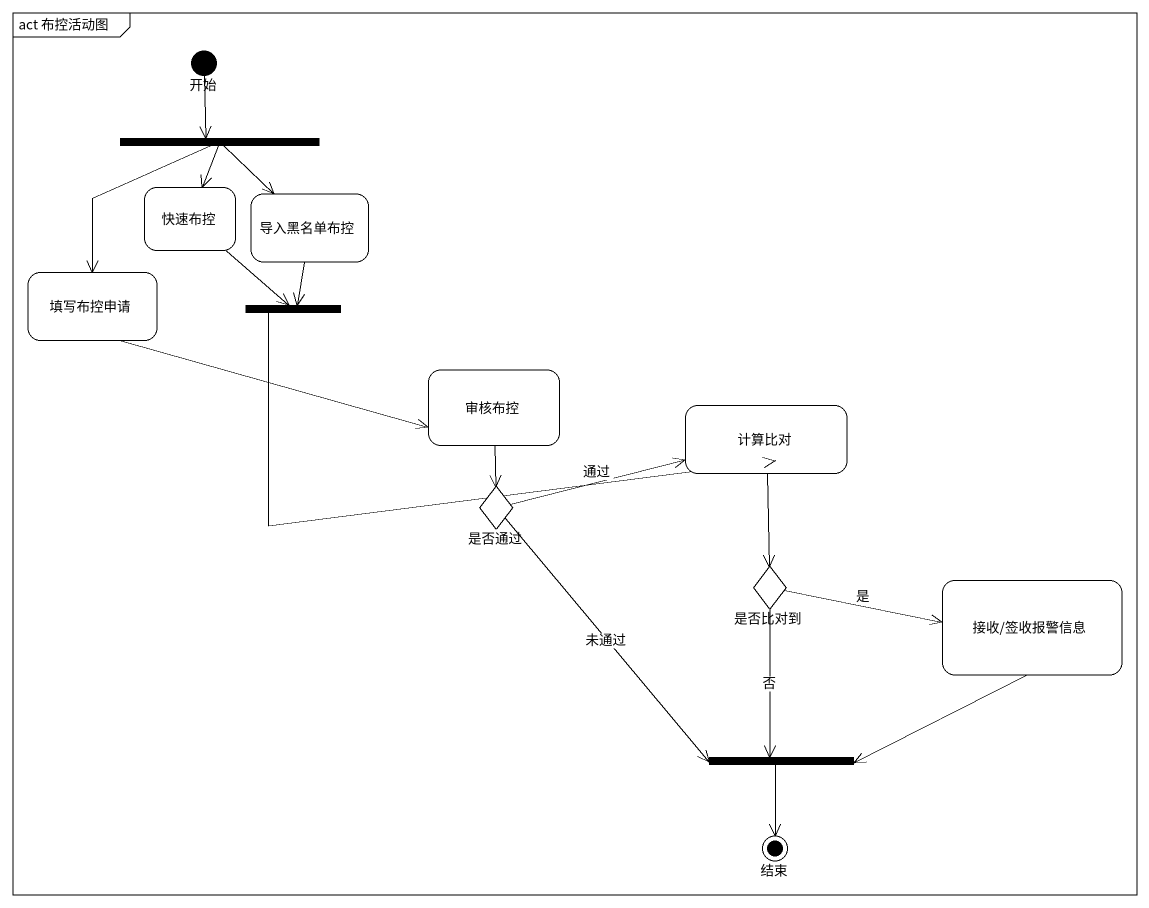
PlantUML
@startuml
mainframe act 布控活动图
hide empty description
state 开始 <<start>>
state fork1 <<fork>>
state 快速布控
state 导入黑名单布控
state 填写布控申请
state fork2 <<join>>
state 审核布控
state 计算比对
state 是否通过 <<choice>>
state 是否比对到 <<choice>>
state "接收/签收报警信息" as 接收_签收报警信息
state fork3 <<join>>
state 结束 <<end>>
开始 --> fork1
fork1 --> 快速布控
fork1 --> 导入黑名单布控
fork1 --> 填写布控申请
快速布控 --> fork2
导入黑名单布控 --> fork2
填写布控申请 -right-> 审核布控
fork2 -right-> 计算比对
审核布控 --> 是否通过
计算比对 --> 是否比对到
是否通过 -right-> 计算比对 : 通过
是否通过 --> fork3 : 未通过
是否比对到 -right-> 接收_签收报警信息 : 是
是否比对到 --> fork3 : 否
接收_签收报警信息 -left-> fork3
fork3 --> 结束
@enduml
